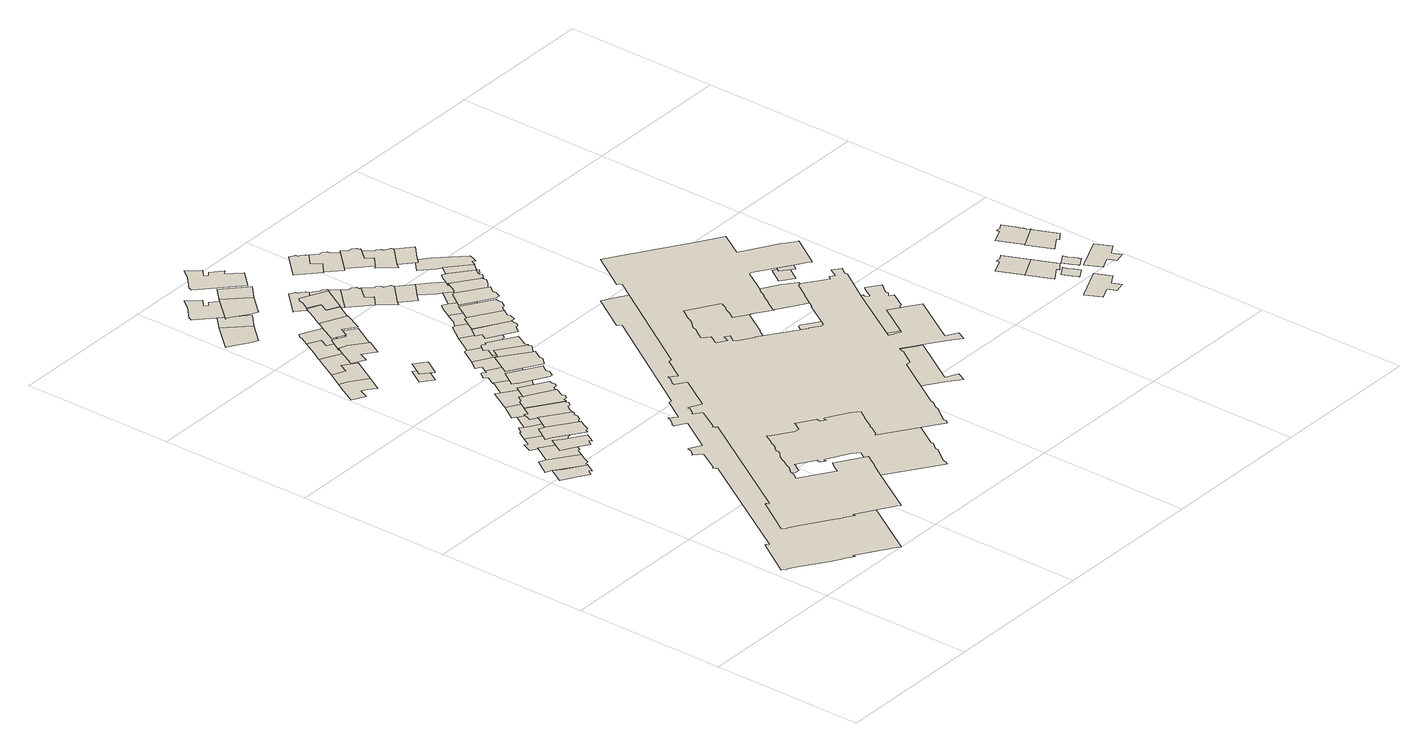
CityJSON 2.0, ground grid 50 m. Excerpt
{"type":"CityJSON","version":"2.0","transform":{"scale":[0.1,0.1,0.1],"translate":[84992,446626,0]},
"CityObjects":{
"building1":{"type":"Building","attributes":{"yearOfConstruction":"1928-01-01Z","measuredHeight":9.97,"storeysAboveGround":3},"geometry":[{"type":"MultiSurface","lod":"1.2","boundaries":[[[0,1,2,3,4,5,6,7,8]],[[9,10,11,12,13,14,15,16,17]]]}]},
"building2":{"type":"Building","attributes":{"yearOfConstruction":"1929-01-01Z","measuredHeight":10.98,"storeysAboveGround":3},"geometry":[{"type":"MultiSurface","lod":"1.2","boundaries":[[[18,19,7,6,4,20,21,22,23,24,25]],[[26,27,28,29,30,31,32,33,34,35,36]]]}]},
"building3":{"type":"Building","attributes":{"yearOfConstruction":"1929-01-01Z","measuredHeight":10.22,"storeysAboveGround":3},"geometry":[{"type":"MultiSurface","lod":"1.2","boundaries":[[[25,24,37,38,39,40,41,42,43,44,45]],[[46,47,48,49,50,51,52,53,54,55,56]]]}]},
"building4":{"type":"Building","attributes":{"yearOfConstruction":"1929-01-01Z","measuredHeight":10.19,"storeysAboveGround":3},"geometry":[{"type":"MultiSurface","lod":"1.2","boundaries":[[[57,58,59,60,43,61,62,63,64,65,66]],[[67,68,69,70,54,71,72,73,74,75,76]]]}]},
"building5":{"type":"Building","attributes":{"yearOfConstruction":"1929-01-01Z","measuredHeight":10.41,"storeysAboveGround":3},"geometry":[{"type":"MultiSurface","lod":"1.2","boundaries":[[[66,77,78,79,80,81,82,83,84,85,86,57]],[[87,88,89,90,91,92,93,94,95,96,97,98]]]}]},
"building6":{"type":"Building","attributes":{"yearOfConstruction":"1922-01-01Z","measuredHeight":12.13,"storeysAboveGround":4},"geometry":[{"type":"MultiSurface","lod":"1.2","boundaries":[[[99,100,101,102,103,104,105,106,107]],[[108,109,110,111,112,113,114,115,116]]]}]},
"building7":{"type":"Building","attributes":{"yearOfConstruction":"1929-01-01Z","measuredHeight":9.74,"storeysAboveGround":3},"geometry":[{"type":"MultiSurface","lod":"1.2","boundaries":[[[82,81,117,118,119,120,121,122,83]],[[123,124,125,126,127,128,129,130,131]]]}]},
"building8":{"type":"Building","attributes":{"yearOfConstruction":"1922-01-01Z","measuredHeight":11.64,"storeysAboveGround":3},"geometry":[{"type":"MultiSurface","lod":"1.2","boundaries":[[[105,104,132,133,134,135,136,106]],[[137,138,139,140,141,142,143,144]]]}]},
"building9":{"type":"Building","attributes":{"yearOfConstruction":"1929-01-01Z","measuredHeight":11.29,"storeysAboveGround":3},"geometry":[{"type":"MultiSurface","lod":"1.2","boundaries":[[[145,146,147,148,149,122,121,150,151,152,153]],[[154,155,156,157,158,159,160,161,162,163,164]]]}]},
"building10":{"type":"Building","attributes":{"yearOfConstruction":"1922-01-01Z","measuredHeight":12,"storeysAboveGround":4},"geometry":[{"type":"MultiSurface","lod":"1.2","boundaries":[[[135,134,133,132,165,166,167]],[[168,169,170,171,172,173,174]]]}]},
"building11":{"type":"Building","attributes":{"yearOfConstruction":"1929-01-01Z","measuredHeight":12.1,"storeysAboveGround":4},"geometry":[{"type":"MultiSurface","lod":"1.2","boundaries":[[[146,175,176,177,178,179,180,181,182,147]],[[183,184,185,186,187,188,189,190,191,192]]]}]},
"building12":{"type":"Building","attributes":{"yearOfConstruction":"1976-01-01Z","measuredHeight":2.63,"storeysAboveGround":0},"geometry":[{"type":"MultiSurface","lod":"1.2","boundaries":[[[193,194,195,196]],[[197,198,199,200]]]}]},
"building13":{"type":"Building","attributes":{"yearOfConstruction":"1921-01-01Z","measuredHeight":9.47,"storeysAboveGround":3},"geometry":[{"type":"MultiSurface","lod":"1.2","boundaries":[[[201,202,203,204,205,206,207]],[[208,209,210,211,212,213,214]]]}]},
"building14":{"type":"Building","attributes":{"yearOfConstruction":"1922-01-01Z","measuredHeight":11.79,"storeysAboveGround":3},"geometry":[{"type":"MultiSurface","lod":"1.2","boundaries":[[[165,215,216,217,218,219,220,166]],[[221,222,223,224,225,226,227,228]]]}]},
"building15":{"type":"Building","attributes":{"yearOfConstruction":"1929-01-01Z","measuredHeight":10.79,"storeysAboveGround":3},"geometry":[{"type":"MultiSurface","lod":"1.2","boundaries":[[[229,181,180,230,231,232,233,234,235]],[[236,237,238,239,240,241,242,243,244]]]}]},
"building16":{"type":"Building","attributes":{"yearOfConstruction":"1921-01-01Z","measuredHeight":9.51,"storeysAboveGround":3},"geometry":[{"type":"MultiSurface","lod":"1.2","boundaries":[[[204,245,246,247,205]],[[211,248,249,250,212]]]}]},
"building17":{"type":"Building","attributes":{"yearOfConstruction":"1922-01-01Z","measuredHeight":12,"storeysAboveGround":3},"geometry":[{"type":"MultiSurface","lod":"1.2","boundaries":[[[217,216,215,251,252,253,254,255,256,218]],[[257,258,259,260,261,262,263,264,265,266]]]}]},
"building18":{"type":"Building","attributes":{"yearOfConstruction":"1929-01-01Z","measuredHeight":9.21,"storeysAboveGround":3},"geometry":[{"type":"MultiSurface","lod":"1.2","boundaries":[[[229,235,267,268,269,270,271,272,273,274,275,276,277,278,279,280]],[[281,282,283,284,285,286,287,288,289,290,291,292,293,294,295,296]]]}]},
"building19":{"type":"Building","attributes":{"yearOfConstruction":"1926-01-01Z","measuredHeight":10.04,"storeysAboveGround":3},"geometry":[{"type":"MultiSurface","lod":"1.2","boundaries":[[[297,298,299,300,301,302,303,302,303,304,305,306,307,247,246,308,309,310]],[[311,312,313,314,315,316,317,316,317,318,319,320,321,322,323,324,325,326]]]}]},
"building20":{"type":"Building","attributes":{"yearOfConstruction":"1928-01-01Z","measuredHeight":10.79,"storeysAboveGround":3},"geometry":[{"type":"MultiSurface","lod":"1.2","boundaries":[[[327,328,329,274,273,330,331,332,333,334,335]],[[336,337,338,339,340,341,342,343,344,345,346]]]}]},
"building21":{"type":"Building","attributes":{"yearOfConstruction":"1928-01-01Z","measuredHeight":13.74,"storeysAboveGround":4},"geometry":[{"type":"MultiSurface","lod":"1.2","boundaries":[[[347,348,349,350,351,352,353,354,355,356,357,358,359,360,361,362,363,364,365,366,367,368,369,370,371,372,373,374,375,376,377,378,379,380,381,382,383,384,385,386,387,388,389,390,391,392,393,394,395,396,397,398,399,400,401,402,403,404,405,406,407,408,409,410,411,412,413,414,415,416,417,418,419,420,421,422,423,424,425,426,427,428,429,430,431,432,433,434,435,436,437,438,439,440,441,442,443,444,445,446,447,448,449,450,451,452,453,454,455,456,457,458,459,460,461,462,463,464,465,466,467,468,469,470,471,472,473,474,475,476,477,478,479,480,481,482,483,484,485,486,487,488,489,490,491,492,493,494,495,496,497,498,499,500,501,502,503,504,505,506,507,508,509,510,511,512,513,514,515,516,517,518,519,520,521,522,523,524,525,526,527,528,529,530,531,532,533,534,535,536,537,538,539,540,541,542,543,544,545,546,547,548,549,550,551,552,553,554,555,556,557,558,559,560,561,562,563,564,565,566,567,568,569,570,571,572,573,574,575,576,577,578,579,580,581,582]],[[583,584,585,586,587,588,589,590,591,592,593,594,595,596,597,598,599,600,601,602,603,604,605,606,607,608,609,610,611,612,613,614,615,616,617,618,619,620,621,622,623,624,625,626,627,628,629,630,631,632,633,634,635,636,637,638,639,640,641,642,643,644,645,646,647,648,649,650,651,652,653,654,655,656,657,658,659,660,661,662,663,664,665,666,667,668,669,670,671,672,673,674,675,676,677,678,679,680,681,682,683,684,685,686,687,688,689,690,691,692,693,694,695,696,697,698,699,700,701,702,703,704,705,706,707,708,709,710,711,712,713,714,715,716,717,718,719,720,721,722,723,724,725,726,727,728,729,730,731,732,733,734,735,736,737,738,739,740,741,742,743,744,745,746,747,748,749,750,751,752,753,754,755,756,757,758,759,760,761,762,763,764,765,766,767,768,769,770,771,772,773,774,775,776,777,778,779,780,781,782,783,784,785,786,787,788,789,790,791,792,793,794,795,796,797,798,799,800,801,802,803,804,805,806,807,808,809,810,811,812,813,814,815,816,817,818]]]}]},
"building22":{"type":"Building","attributes":{"yearOfConstruction":"1928-01-01Z","measuredHeight":10.94,"storeysAboveGround":3},"geometry":[{"type":"MultiSurface","lod":"1.2","boundaries":[[[335,819,820,821,822,823,824,825,826,327]],[[827,828,829,830,831,832,833,834,835,836]]]}]},
"building23":{"type":"Building","attributes":{"yearOfConstruction":"1928-01-01Z","measuredHeight":10.62,"storeysAboveGround":3},"geometry":[{"type":"MultiSurface","lod":"1.2","boundaries":[[[823,837,838,839,840,841,842,843,824]],[[844,845,846,847,848,849,850,851,852]]]}]},
"building24":{"type":"Building","attributes":{"yearOfConstruction":"1923-01-01Z","measuredHeight":12.33,"storeysAboveGround":4},"geometry":[{"type":"MultiSurface","lod":"1.2","boundaries":[[[853,854,855,856,857,858,859,860,861,862,863,864,865,866]],[[867,868,869,870,871,872,873,874,875,876,877,878,879,880]]]}]},
"building25":{"type":"Building","attributes":{"yearOfConstruction":"1928-01-01Z","measuredHeight":11.15,"storeysAboveGround":3},"geometry":[{"type":"MultiSurface","lod":"1.2","boundaries":[[[881,882,843,842,883,884,885,886,887,888,889]],[[890,891,892,893,894,895,896,897,898,899,900]]]}]},
"building26":{"type":"Building","attributes":{"yearOfConstruction":"1922-01-01Z","measuredHeight":12.44,"storeysAboveGround":4},"geometry":[{"type":"MultiSurface","lod":"1.2","boundaries":[[[901,902,903,904,905,906,907,908,857,856,855,854]],[[909,910,911,912,913,914,915,916,917,918,919,920]]]}]},
"building27":{"type":"Building","attributes":{"yearOfConstruction":"1922-01-01Z","measuredHeight":12.98,"storeysAboveGround":4},"geometry":[{"type":"MultiSurface","lod":"1.2","boundaries":[[[921,922,923,924,925,902,901,926,927,928,929]],[[930,931,932,933,934,935,936,937,938,939,940]]]}]},
"building28":{"type":"Building","attributes":{"yearOfConstruction":"1928-01-01Z","measuredHeight":10.71,"storeysAboveGround":3},"geometry":[{"type":"MultiSurface","lod":"1.2","boundaries":[[[888,941,942,943,944,945,946,947,948,949,889]],[[950,951,952,953,954,955,956,957,958,959,960]]]}]},
"building29":{"type":"Building","attributes":{"yearOfConstruction":"1922-01-01Z","measuredHeight":12.27,"storeysAboveGround":4},"geometry":[{"type":"MultiSurface","lod":"1.2","boundaries":[[[961,962,963,964,965,966,967,968,969,970,971,929,928,927,926]],[[972,973,974,975,976,977,978,979,980,981,982,983,984,985,986]]]}]},
"building30":{"type":"Building","attributes":{"yearOfConstruction":"1928-01-01Z","measuredHeight":10.11,"storeysAboveGround":3},"geometry":[{"type":"MultiSurface","lod":"1.2","boundaries":[[[947,946,987,988,989,990,991,992,993,994,995,996,997,998]],[[999,1000,1001,1002,1003,1004,1005,1006,1007,1008,1009,1010,1011,1012]]]}]},
"building31":{"type":"Building","attributes":{"yearOfConstruction":"1920-01-01Z","measuredHeight":12.65,"storeysAboveGround":4},"geometry":[{"type":"MultiSurface","lod":"1.2","boundaries":[[[1013,1014,1015,963,962]],[[1016,1017,1018,1019,1020]]]}]},
"building32":{"type":"Building","attributes":{"yearOfConstruction":"1920-01-01Z","measuredHeight":8.4,"storeysAboveGround":2},"geometry":[{"type":"MultiSurface","lod":"1.2","boundaries":[[[1021,995,994,1022,1023,1024,1025,1026,1027,1028,1029]],[[1030,1031,1032,1033,1034,1035,1036,1037,1038,1039,1040]]]}]},
"building33":{"type":"Building","attributes":{"yearOfConstruction":"1920-01-01Z","measuredHeight":8.3,"storeysAboveGround":2},"geometry":[{"type":"MultiSurface","lod":"1.2","boundaries":[[[1041,1042,1043,1044,1045,1046,1047,1015,1014,1048,1021,1029]],[[1049,1050,1051,1052,1053,1054,1055,1056,1057,1058,1059,1060]]]}]},
"building34":{"type":"Building","attributes":{"yearOfConstruction":"1946-01-01Z","measuredHeight":4.33,"storeysAboveGround":1},"geometry":[{"type":"MultiSurface","lod":"1.2","boundaries":[[[1061,1062,1063,1064,1065,1066,1067,1068,1069,1070,1071,1072,1073,1074,1075,1076,1077,1078,1079,1080,1081,1082,1083]],[[1084,1085,1086,1087,1088,1089,1090,1091,1092,1093,1094,1095,1096,1097,1098,1099,1100,1101,1102,1103,1104,1105,1106]]]}]},
"building35":{"type":"Building","attributes":{"yearOfConstruction":"1960-01-01Z","measuredHeight":3.29,"storeysAboveGround":1},"geometry":[{"type":"MultiSurface","lod":"1.2","boundaries":[[[1107,1108,1109,1110,1111]],[[1112,1113,1114,1115,1116]]]}]},
"building36":{"type":"Building","attributes":{"yearOfConstruction":"1967-01-01Z","measuredHeight":9.86,"storeysAboveGround":3},"geometry":[{"type":"MultiSurface","lod":"1.2","boundaries":[[[1117,1118,1119,1120,1121,1122,1123,1124]],[[1125,1126,1127,1128,1129,1130,1131,1132]]]}]},
"building37":{"type":"Building","attributes":{"yearOfConstruction":"1957-01-01Z","measuredHeight":10.15,"storeysAboveGround":3},"geometry":[{"type":"MultiSurface","lod":"1.2","boundaries":[[[1133,1134,1135,1136,1137,1138,1139,1140,1141,1142,1143,1144,1145,1146]],[[1147,1148,1149,1150,1151,1152,1153,1154,1155,1156,1157,1158,1159,1160]]]}]},
"building38":{"type":"Building","attributes":{"yearOfConstruction":"1957-01-01Z","measuredHeight":10.02,"storeysAboveGround":3},"geometry":[{"type":"MultiSurface","lod":"1.2","boundaries":[[[1161,1162,1163,1164,1165,1136,1135,1166,1167,1168,1169,1170,1171]],[[1172,1173,1174,1175,1176,1177,1178,1179,1180,1181,1182,1183,1184]]]}]},
"building39":{"type":"Building","attributes":{"yearOfConstruction":"1987-01-01Z","measuredHeight":3.81,"storeysAboveGround":1},"geometry":[{"type":"MultiSurface","lod":"1.2","boundaries":[[[1185,1186,1187,1188,1189,1190,1191,1192,1193,1194]],[[1195,1196,1197,1198,1199,1200,1201,1202,1203,1204]]]}]}
},
"vertices":[
[80,960,0],[108,940,0],[120,960,0],[126,950,0],[145,980,0],[80,1020,0],[59,1040,0],[57,1040,0],[27,990,0],[80,960,100],[108,940,100],[120,960,100],[126,950,100],[145,980,100],[80,1020,100],[59,1040,100],[57,1040,100],[27,990,100],
[70,1100,0],[38,1050,0],[148,990,0],[157,990,0],[166,1010,0],[165,1010,0],[177,1030,0],[92,1090,0],[70,1100,110],[38,1050,110],[57,1040,110],[59,1040,110],[145,980,110],[148,990,110],[157,990,110],[166,1010,110],[165,1010,110],[177,1030,110],[92,1090,110],
[189,1050,0],[197,1050,0],[207,1070,0],[206,1080,0],[209,1080,0],[210,1080,0],[215,1090,0],[130,1150,0],[124,1140,0],[92,1090,102],[177,1030,102],[189,1050,102],[197,1050,102],[207,1070,102],[206,1080,102],[209,1080,102],[210,1080,102],[215,1090,102],[130,1150,102],[124,1140,102],
[144,1210,0],[126,1180,0],[119,1190,0],[105,1160,0],[216,1100,0],[229,1120,0],[239,1120,0],[248,1130,0],[246,1140,0],[248,1140,0],[144,1210,102],[126,1180,102],[119,1190,102],[105,1160,102],[216,1100,102],[229,1120,102],[239,1120,102],[248,1130,102],[246,1140,102],[248,1140,102],
[250,1150,0],[260,1150,0],[269,1160,0],[266,1170,0],[280,1200,0],[209,1240,0],[194,1250,0],[182,1260,0],[168,1240,0],[162,1240,0],[248,1140,104],[250,1150,104],[260,1150,104],[269,1160,104],[266,1170,104],[280,1200,104],[209,1240,104],[194,1250,104],[182,1260,104],[168,1240,104],[162,1240,104],[144,1210,104],
[8,1730,0],[50,1710,0],[64,1740,0],[80,1730,0],[105,1710,0],[134,1760,0],[80,1800,0],[52,1810,0],[40,1790,0],[8,1730,121],[50,1710,121],[64,1740,121],[80,1730,121],[105,1710,121],[134,1760,121],[80,1800,121],[52,1810,121],[40,1790,121],
[293,1220,0],[303,1220,0],[312,1230,0],[309,1240,0],[312,1250,0],[226,1300,0],[209,1240,97],[280,1200,97],[293,1220,97],[303,1220,97],[312,1230,97],[309,1240,97],[312,1250,97],[226,1300,97],[194,1250,97],
[179,1840,0],[138,1870,0],[123,1840,0],[82,1860,0],[64,1830,0],[80,1800,116],[134,1760,116],[179,1840,116],[138,1870,116],[123,1840,116],[82,1860,116],[64,1830,116],[52,1810,116],
[345,1300,0],[346,1300,0],[246,1360,0],[213,1310,0],[227,1300,0],[314,1250,0],[323,1250,0],[334,1270,0],[332,1280,0],[345,1300,113],[346,1300,113],[246,1360,113],[213,1310,113],[227,1300,113],[226,1300,113],[312,1250,113],[314,1250,113],[323,1250,113],[334,1270,113],[332,1280,113],
[208,1900,0],[126,1940,0],[114,1920,0],[82,1860,120],[123,1840,120],[138,1870,120],[179,1840,120],[208,1900,120],[126,1940,120],[114,1920,120],
[349,1300,0],[359,1310,0],[369,1320,0],[367,1330,0],[385,1360,0],[386,1360,0],[301,1420,0],[287,1430,0],[346,1300,121],[349,1300,121],[359,1310,121],[369,1320,121],[367,1330,121],[385,1360,121],[386,1360,121],[301,1420,121],[287,1430,121],[246,1360,121],
[206,1640,0],[241,1610,0],[273,1660,0],[238,1690,0],[206,1640,26],[241,1610,26],[273,1660,26],[238,1690,26],
[80,2150,0],[101,2140,0],[100,2140,0],[156,2200,0],[85,2270,0],[14,2190,0],[18,2190,0],[80,2150,95],[101,2140,95],[100,2140,95],[156,2200,95],[85,2270,95],[14,2190,95],[18,2190,95],
[237,1950,0],[197,1970,0],[212,2000,0],[170,2020,0],[138,1960,0],[137,1960,0],[208,1900,118],[237,1950,118],[197,1970,118],[212,2000,118],[170,2020,118],[138,1960,118],[137,1960,118],[126,1940,118],
[332,1470,0],[387,1360,0],[399,1380,0],[409,1390,0],[418,1400,0],[415,1410,0],[417,1410,0],[332,1470,108],[301,1420,108],[386,1360,108],[387,1360,108],[399,1380,108],[409,1390,108],[418,1400,108],[415,1410,108],[417,1410,108],
[198,2240,0],[191,2250,0],[126,2310,0],[198,2240,95],[191,2250,95],[126,2310,95],
[282,2030,0],[283,2030,0],[199,2070,0],[190,2060,0],[187,2050,0],[188,2050,0],[212,2000,120],[197,1970,120],[237,1950,120],[282,2030,120],[283,2030,120],[199,2070,120],[190,2060,120],[187,2050,120],[188,2050,120],[170,2020,120],
[419,1410,0],[429,1420,0],[439,1430,0],[437,1440,0],[452,1470,0],[453,1470,0],[458,1480,0],[370,1530,0],[365,1520,0],[356,1530,0],[351,1530,0],[335,1510,0],[347,1500,0],[329,1470,0],[332,1470,92],[417,1410,92],[419,1410,92],[429,1420,92],[439,1430,92],[437,1440,92],[452,1470,92],[453,1470,92],[458,1480,92],[370,1530,92],[365,1520,92],[356,1530,92],[351,1530,92],[335,1510,92],[347,1500,92],[329,1470,92],
[177,2380,0],[164,2370,0],[163,2370,0],[152,2380,0],[175,2400,0],[141,2440,0],[140,2440,0],[118,2410,0],[75,2370,0],[76,2370,0],[71,2360,0],[238,2300,0],[198,2340,0],[212,2350,0],[177,2380,100],[164,2370,100],[163,2370,100],[152,2380,100],[175,2400,100],[141,2440,100],[140,2440,100],[118,2410,100],[75,2370,100],[76,2370,100],[71,2360,100],[126,2310,100],[191,2250,100],[238,2300,100],[198,2340,100],[212,2350,100],
[385,1590,0],[363,1560,0],[381,1550,0],[459,1480,0],[472,1500,0],[482,1500,0],[490,1510,0],[488,1520,0],[491,1530,0],[385,1590,108],[363,1560,108],[381,1550,108],[370,1530,108],[458,1480,108],[459,1480,108],[472,1500,108],[482,1500,108],[490,1510,108],[488,1520,108],[491,1530,108],
[355,690,0],[351,690,0],[353,690,0],[355,680,0],[361,680,0],[121,300,0],[115,310,0],[113,310,0],[111,310,0],[104,300,0],[33,190,0],[44,180,0],[46,180,0],[64,170,0],[156,110,0],[187,90,0],[191,90,0],[220,70,0],[221,80,0],[333,10,0],[344,0,0],[445,160,0],[470,200,0],[472,200,0],[497,240,0],[499,240,0],[408,300,0],[392,280,0],[381,260,0],[273,330,0],[284,340,0],[290,350,0],[291,360,0],[300,370,0],[301,370,0],[307,380,0],[309,380,0],[318,400,0],[319,400,0],[325,410,0],[326,410,0],[335,430,0],[336,430,0],[343,440,0],[354,450,0],[360,460,0],[361,470,0],[371,480,0],[372,480,0],[378,490,0],[379,490,0],[388,510,0],[389,510,0],[390,510,0],[401,530,0],[407,540,0],[417,530,0],[419,530,0],[477,490,0],[479,490,0],[488,490,0],[493,490,0],[505,510,0],[507,510,0],[511,520,0],[572,480,0],[567,480,0],[566,470,0],[581,460,0],[582,470,0],[586,470,0],[657,430,0],[659,430,0],[670,420,0],[672,420,0],[679,410,0],[659,380,0],[658,380,0],[653,370,0],[652,370,0],[633,340,0],[632,340,0],[628,330,0],[627,330,0],[608,300,0],[607,300,0],[603,300,0],[782,180,0],[789,190,0],[790,200,0],[827,250,0],[829,260,0],[846,280,0],[847,290,0],[961,470,0],[963,470,0],[967,470,0],[976,470,0],[977,470,0],[978,470,0],[1012,520,0],[1013,530,0],[1014,530,0],[1019,540,0],[1138,460,0],[1176,430,0],[1191,460,0],[1152,480,0],[1253,640,0],[1236,650,0],[1163,700,0],[1094,590,0],[1076,600,0],[1073,600,0],[1056,610,0],[1131,730,0],[1182,810,0],[1214,860,0],[1249,910,0],[1247,920,0],[1263,940,0],[1238,960,0],[1222,930,0],[1209,940,0],[1207,940,0],[1205,940,0],[1204,940,0],[1199,930,0],[1126,980,0],[1124,980,0],[1115,980,0],[1082,930,0],[1080,930,0],[1062,900,0],[1060,900,0],[1049,880,0],[1046,880,0],[989,790,0],[981,790,0],[979,790,0],[965,800,0],[963,800,0],[948,810,0],[947,810,0],[814,900,0],[813,900,0],[812,900,0],[763,930,0],[765,930,0],[761,940,0],[775,960,0],[759,970,0],[756,960,0],[755,960,0],[751,950,0],[719,970,0],[724,980,0],[725,980,0],[738,1000,0],[714,1020,0],[733,1050,0],[734,1050,0],[743,1060,0],[744,1070,0],[751,1080,0],[752,1080,0],[761,1090,0],[762,1090,0],[769,1100,0],[770,1100,0],[779,1120,0],[780,1120,0],[793,1140,0],[794,1140,0],[799,1150,0],[900,1090,0],[896,1080,0],[895,1080,0],[893,1070,0],[892,1070,0],[882,1060,0],[874,1040,0],[873,1040,0],[860,1020,0],[859,1020,0],[903,990,0],[905,990,0],[919,980,0],[921,980,0],[965,950,0],[966,960,0],[985,990,0],[986,990,0],[987,990,0],[1005,1020,0],[1007,1020,0],[1024,1050,0],[1026,1050,0],[1027,1050,0],[1045,1080,0],[1076,1130,0],[1085,1130,0],[1208,1050,0],[1227,1040,0],[1239,1030,0],[1305,1130,0],[1303,1130,0],[1277,1150,0],[1265,1160,0],[1147,1230,0],[1196,1310,0],[1130,1350,0],[910,1490,0],[876,1510,0],[798,1390,0],[800,1390,0],[809,1380,0],[569,1010,0],[563,1010,0],[561,1010,0],[558,1010,0],[512,940,0],[488,960,0],[486,950,0],[471,930,0],[469,930,0],[466,920,0],[502,900,0],[432,790,0],[394,810,0],[391,810,0],[389,800,0],[374,780,0],[372,780,0],[396,760,0],[397,760,0],[355,690,137],[351,690,137],[353,690,137],[355,680,137],[361,680,137],[121,300,137],[115,310,137],[113,310,137],[111,310,137],[104,300,137],[33,190,137],[44,180,137],[46,180,137],[64,170,137],[156,110,137],[187,90,137],[191,90,137],[220,70,137],[221,80,137],[333,10,137],[344,0,137],[445,160,137],[470,200,137],[472,200,137],[497,240,137],[499,240,137],[408,300,137],[392,280,137],[381,260,137],[273,330,137],[284,340,137],[290,350,137],[291,360,137],[300,370,137],[301,370,137],[307,380,137],[309,380,137],[318,400,137],[319,400,137],[325,410,137],[326,410,137],[335,430,137],[336,430,137],[343,440,137],[354,450,137],[360,460,137],[361,470,137],[371,480,137],[372,480,137],[378,490,137],[379,490,137],[388,510,137],[389,510,137],[390,510,137],[401,530,137],[407,540,137],[417,530,137],[419,530,137],[477,490,137],[479,490,137],[488,490,137],[493,490,137],[505,510,137],[507,510,137],[511,520,137],[572,480,137],[567,480,137],[566,470,137],[581,460,137],[582,470,137],[586,470,137],[657,430,137],[659,430,137],[670,420,137],[672,420,137],[679,410,137],[659,380,137],[658,380,137],[653,370,137],[652,370,137],[633,340,137],[632,340,137],[628,330,137],[627,330,137],[608,300,137],[607,300,137],[603,300,137],[782,180,137],[789,190,137],[790,200,137],[827,250,137],[829,260,137],[846,280,137],[847,290,137],[961,470,137],[963,470,137],[967,470,137],[976,470,137],[977,470,137],[978,470,137],[1012,520,137],[1013,530,137],[1014,530,137],[1019,540,137],[1138,460,137],[1176,430,137],[1191,460,137],[1152,480,137],[1253,640,137],[1236,650,137],[1163,700,137],[1094,590,137],[1076,600,137],[1073,600,137],[1056,610,137],[1131,730,137],[1182,810,137],[1214,860,137],[1249,910,137],[1247,920,137],[1263,940,137],[1238,960,137],[1222,930,137],[1209,940,137],[1207,940,137],[1205,940,137],[1204,940,137],[1199,930,137],[1126,980,137],[1124,980,137],[1115,980,137],[1082,930,137],[1080,930,137],[1062,900,137],[1060,900,137],[1049,880,137],[1046,880,137],[989,790,137],[981,790,137],[979,790,137],[965,800,137],[963,800,137],[948,810,137],[947,810,137],[814,900,137],[813,900,137],[812,900,137],[763,930,137],[765,930,137],[761,940,137],[775,960,137],[759,970,137],[756,960,137],[755,960,137],[751,950,137],[719,970,137],[724,980,137],[725,980,137],[738,1000,137],[714,1020,137],[733,1050,137],[734,1050,137],[743,1060,137],[744,1070,137],[751,1080,137],[752,1080,137],[761,1090,137],[762,1090,137],[769,1100,137],[770,1100,137],[779,1120,137],[780,1120,137],[793,1140,137],[794,1140,137],[799,1150,137],[900,1090,137],[896,1080,137],[895,1080,137],[893,1070,137],[892,1070,137],[882,1060,137],[874,1040,137],[873,1040,137],[860,1020,137],[859,1020,137],[903,990,137],[905,990,137],[919,980,137],[921,980,137],[965,950,137],[966,960,137],[985,990,137],[986,990,137],[987,990,137],[1005,1020,137],[1007,1020,137],[1024,1050,137],[1026,1050,137],[1027,1050,137],[1045,1080,137],[1076,1130,137],[1085,1130,137],[1208,1050,137],[1227,1040,137],[1239,1030,137],[1305,1130,137],[1303,1130,137],[1277,1150,137],[1265,1160,137],[1147,1230,137],[1196,1310,137],[1130,1350,137],[910,1490,137],[876,1510,137],[798,1390,137],[800,1390,137],[809,1380,137],[569,1010,137],[563,1010,137],[561,1010,137],[558,1010,137],[512,940,137],[488,960,137],[486,950,137],[471,930,137],[469,930,137],[466,920,137],[502,900,137],[432,790,137],[394,810,137],[391,810,137],[389,800,137],[374,780,137],[372,780,137],[396,760,137],[397,760,137],
[493,1530,0],[503,1530,0],[511,1550,0],[509,1560,0],[522,1580,0],[426,1640,0],[425,1640,0],[416,1640,0],[491,1530,109],[493,1530,109],[503,1530,109],[511,1550,109],[509,1560,109],[522,1580,109],[426,1640,109],[425,1640,109],[416,1640,109],[385,1590,109],
[523,1580,0],[537,1600,0],[547,1600,0],[559,1620,0],[556,1630,0],[560,1640,0],[463,1700,0],[522,1580,106],[523,1580,106],[537,1600,106],[547,1600,106],[559,1620,106],[556,1630,106],[560,1640,106],[463,1700,106],[426,1640,106],
[287,2160,0],[351,2100,0],[386,2130,0],[364,2160,0],[398,2190,0],[395,2200,0],[394,2200,0],[383,2210,0],[375,2210,0],[373,2220,0],[374,2220,0],[357,2230,0],[355,2230,0],[286,2160,0],[287,2160,123],[351,2100,123],[386,2130,123],[364,2160,123],[398,2190,123],[395,2200,123],[394,2200,123],[383,2210,123],[375,2210,123],[373,2220,123],[374,2220,123],[357,2230,123],[355,2230,123],[286,2160,123],
[508,1750,0],[499,1750,0],[563,1640,0],[573,1640,0],[584,1660,0],[582,1670,0],[596,1690,0],[597,1690,0],[509,1750,0],[508,1750,111],[499,1750,111],[463,1700,111],[560,1640,111],[563,1640,111],[573,1640,111],[584,1660,111],[582,1670,111],[596,1690,111],[597,1690,111],[509,1750,111],
[395,2060,0],[464,2130,0],[447,2150,0],[446,2150,0],[444,2150,0],[443,2160,0],[432,2170,0],[424,2170,0],[395,2060,124],[464,2130,124],[447,2150,124],[446,2150,124],[444,2150,124],[443,2160,124],[432,2170,124],[424,2170,124],[398,2190,124],[364,2160,124],[386,2130,124],[351,2100,124],
[503,2090,0],[503,2100,0],[492,2110,0],[483,2110,0],[481,2110,0],[460,2000,0],[494,2030,0],[473,2050,0],[507,2090,0],[503,2090,130],[503,2100,130],[492,2110,130],[483,2110,130],[481,2110,130],[464,2130,130],[395,2060,130],[460,2000,130],[494,2030,130],[473,2050,130],[507,2090,130],
[598,1700,0],[610,1710,0],[620,1720,0],[628,1730,0],[626,1740,0],[629,1740,0],[543,1800,0],[521,1760,0],[519,1760,0],[597,1690,107],[598,1700,107],[610,1710,107],[620,1720,107],[628,1730,107],[626,1740,107],[629,1740,107],[543,1800,107],[521,1760,107],[519,1760,107],[509,1750,107],
[504,1950,0],[511,1960,0],[573,2020,0],[574,2020,0],[572,2030,0],[556,2040,0],[555,2040,0],[552,2040,0],[552,2050,0],[541,2060,0],[533,2060,0],[504,1950,123],[511,1960,123],[573,2020,123],[574,2020,123],[572,2030,123],[556,2040,123],[555,2040,123],[552,2040,123],[552,2050,123],[541,2060,123],[533,2060,123],[507,2090,123],[473,2050,123],[494,2030,123],[460,2000,123],
[631,1750,0],[641,1750,0],[649,1760,0],[647,1770,0],[649,1780,0],[650,1780,0],[658,1790,0],[659,1790,0],[593,1840,0],[576,1850,0],[559,1830,0],[561,1830,0],[543,1800,101],[629,1740,101],[631,1750,101],[641,1750,101],[649,1760,101],[647,1770,101],[649,1780,101],[650,1780,101],[658,1790,101],[659,1790,101],[593,1840,101],[576,1850,101],[559,1830,101],[561,1830,101],
[556,1920,0],[576,1940,0],[618,1980,0],[556,1920,126],[576,1940,126],[618,1980,126],[573,2020,126],[511,1960,126],
[632,1890,0],[662,1790,0],[663,1790,0],[668,1790,0],[675,1790,0],[685,1800,0],[683,1810,0],[700,1830,0],[701,1830,0],[632,1890,84],[593,1840,84],[659,1790,84],[662,1790,84],[663,1790,84],[668,1790,84],[675,1790,84],[685,1800,84],[683,1810,84],[700,1830,84],[701,1830,84],
[702,1830,0],[712,1850,0],[719,1840,0],[729,1860,0],[727,1860,0],[733,1870,0],[655,1950,0],[616,1900,0],[702,1830,83],[712,1850,83],[719,1840,83],[729,1860,83],[727,1860,83],[733,1870,83],[655,1950,83],[618,1980,83],[576,1940,83],[616,1900,83],[632,1890,83],[701,1830,83],
[1343,920,0],[1342,920,0],[1333,910,0],[1317,880,0],[1316,880,0],[1304,890,0],[1309,900,0],[1300,900,0],[1299,900,0],[1294,900,0],[1286,900,0],[1246,840,0],[1254,830,0],[1180,720,0],[1253,670,0],[1318,770,0],[1326,780,0],[1333,780,0],[1364,830,0],[1348,840,0],[1360,850,0],[1359,860,0],[1384,890,0],[1343,920,43],[1342,920,43],[1333,910,43],[1317,880,43],[1316,880,43],[1304,890,43],[1309,900,43],[1300,900,43],[1299,900,43],[1294,900,43],[1286,900,43],[1246,840,43],[1254,830,43],[1180,720,43],[1253,670,43],[1318,770,43],[1326,780,43],[1333,780,43],[1364,830,43],[1348,840,43],[1360,850,43],[1359,860,43],[1384,890,43],
[1315,1150,0],[1350,1200,0],[1346,1210,0],[1310,1230,0],[1276,1180,0],[1315,1150,33],[1350,1200,33],[1346,1210,33],[1310,1230,33],[1276,1180,33],
[1754,450,0],[1779,400,0],[1820,420,0],[1832,390,0],[1866,400,0],[1853,430,0],[1887,450,0],[1863,500,0],[1754,450,99],[1779,400,99],[1820,420,99],[1832,390,99],[1866,400,99],[1853,430,99],[1887,450,99],[1863,500,99],
[1748,750,0],[1700,730,0],[1735,650,0],[1813,690,0],[1811,690,0],[1806,700,0],[1804,710,0],[1802,710,0],[1796,730,0],[1777,770,0],[1761,760,0],[1759,760,0],[1757,760,0],[1747,760,0],[1748,750,101],[1700,730,101],[1735,650,101],[1813,690,101],[1811,690,101],[1806,700,101],[1804,710,101],[1802,710,101],[1796,730,101],[1777,770,101],[1761,760,101],[1759,760,101],[1757,760,101],[1747,760,101],
[1830,650,0],[1824,660,0],[1822,670,0],[1821,670,0],[1815,680,0],[1771,570,0],[1817,600,0],[1819,590,0],[1833,600,0],[1831,600,0],[1848,610,0],[1830,650,100],[1824,660,100],[1822,670,100],[1821,670,100],[1815,680,100],[1813,690,100],[1735,650,100],[1771,570,100],[1817,600,100],[1819,590,100],[1833,600,100],[1831,600,100],[1848,610,100],
[1815,540,0],[1823,530,0],[1824,520,0],[1856,540,0],[1855,540,0],[1852,550,0],[1847,560,0],[1840,570,0],[1834,590,0],[1802,570,0],[1815,540,38],[1823,530,38],[1824,520,38],[1856,540,38],[1855,540,38],[1852,550,38],[1847,560,38],[1840,570,38],[1834,590,38],[1802,570,38]
]}
